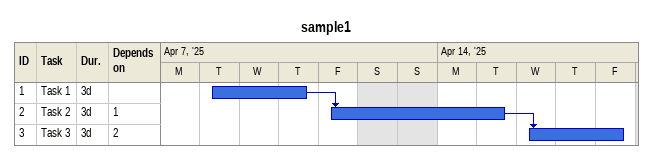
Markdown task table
sample1

| ID | Task | Duration | Start | Finish | Predecessors |
|---|---|---|---|---|---|
| 1 | Task 1 | 3d | 2025-04-08 | 2025-04-10 |  |
| 2 | Task 2 | 3d | 2025-04-11 | 2025-04-15 | 1 |
| 3 | Task 3 | 3d | 2025-04-16 | 2025-04-18 | 2 |
